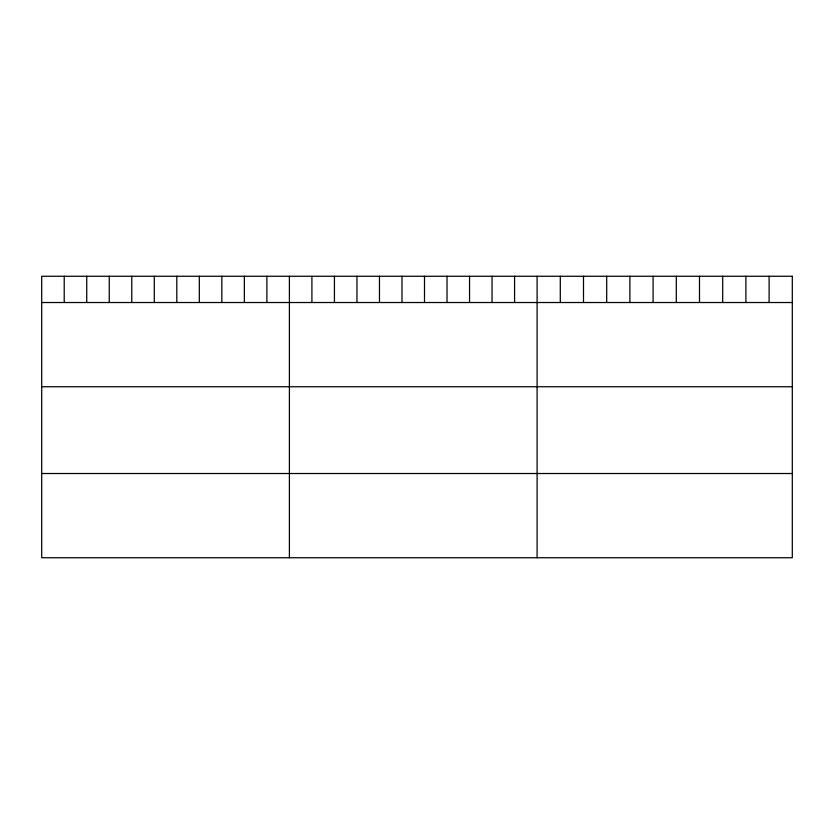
<?xml version="1.0" encoding="UTF-8"?>
<svg xmlns="http://www.w3.org/2000/svg" width="834" height="834" viewBox="0 0 834 834"><rect width="100%" height="100%" fill="white"/><g stroke="black" fill="none" stroke-linecap="round" stroke-linejoin="round"><path stroke-width="1.25" d="M41.7 302.523L792.3 302.523M41.7 386.747L792.3 386.747M41.7 473.514L792.3 473.514M769.104 276.262L769.104 302.523M745.898 276.262L745.898 302.523M722.703 276.262L722.703 302.523M699.497 276.262L699.497 302.523M676.301 276.262L676.301 302.523M653.095 276.262L653.095 302.523M629.899 276.262L629.899 302.523M606.693 276.262L606.693 302.523M583.498 276.262L583.498 302.523M560.292 276.262L560.292 302.523M537.096 276.262L537.096 557.737M514.578 276.262L514.578 302.523M492.06 276.262L492.06 302.523M469.542 276.262L469.542 302.523M447.024 276.262L447.024 302.523M424.506 276.262L424.506 302.523M401.988 276.262L401.988 302.523M379.47 276.262L379.47 302.523M356.952 276.262L356.952 302.523M334.434 276.262L334.434 302.523M311.916 276.262L311.916 302.523M289.398 276.262L289.398 557.737M266.88 276.262L266.88 302.523M244.362 276.262L244.362 302.523M221.844 276.262L221.844 302.523M199.326 276.262L199.326 302.523M176.808 276.262L176.808 302.523M154.29 276.262L154.29 302.523M131.772 276.262L131.772 302.523M109.254 276.262L109.254 302.523M86.736 276.262L86.736 302.523M64.218 276.262L64.218 302.523M792.3 276.262L41.7 276.262L41.7 557.737L792.3 557.737L792.3 276.262"/></g></svg>
